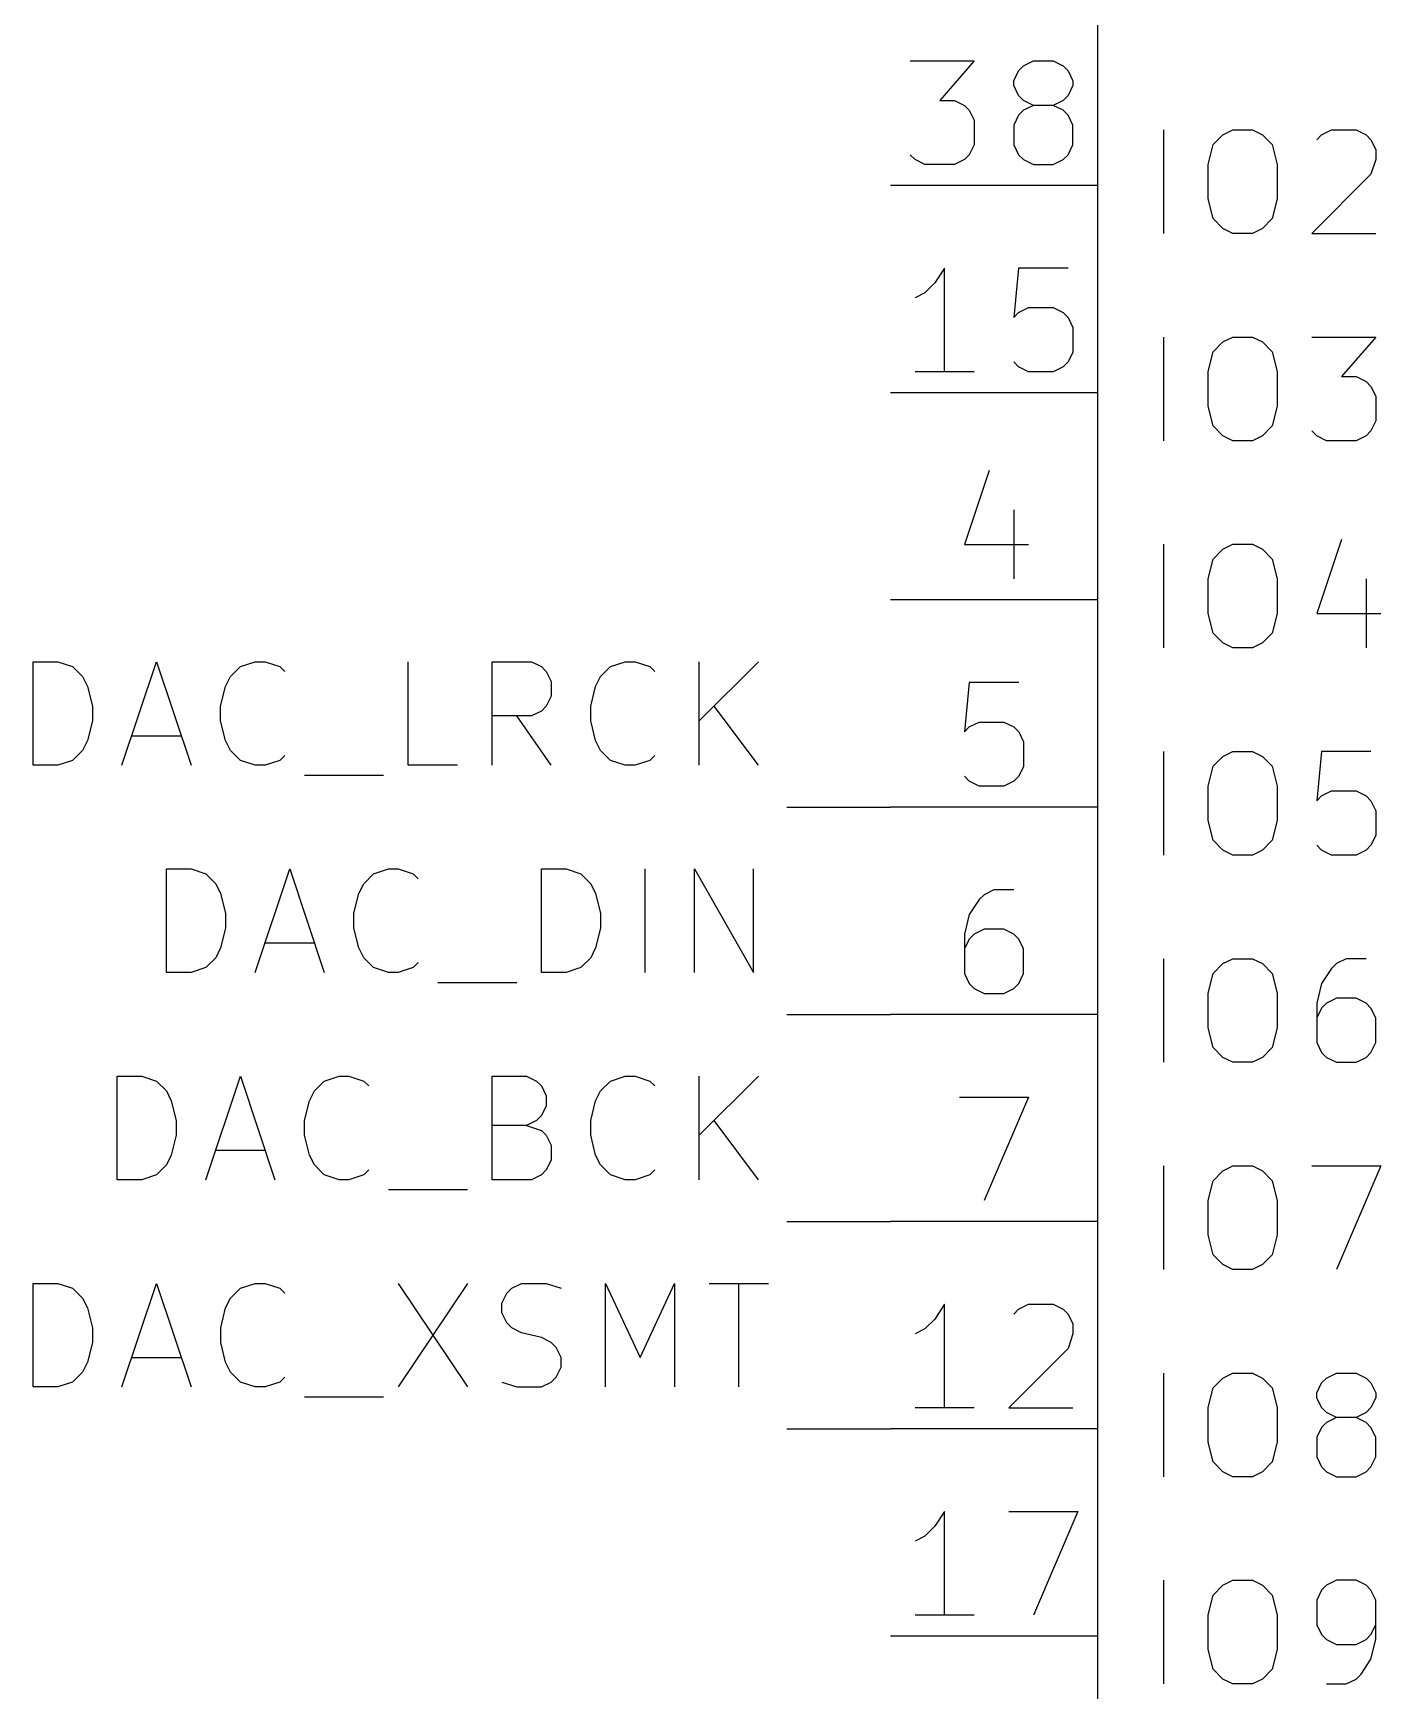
# Model space of a CAD drawing. Header units: inches. Extents: x 0.4 to 16.1, y -11.3 to -0.4.
# Drawn here: x 8.436 to 9.087, y -2.926 to -2.126 of the extents above; entities that cross this region are included whole.
import ezdxf

# ---------------------------------------------------------------- set-up
doc = ezdxf.new("R2010")
doc.units = ezdxf.units.IN
doc.header["$MEASUREMENT"] = 0
for name, color, linetype in [('GREENSIXTYFIVE', 129, 'CONTINUOUS'), ('LIGHTGREEN', 92, 'CONTINUOUS'), ('LIGHTRED', 12, 'CONTINUOUS'), ('RED', 14, 'CONTINUOUS'), ('REDSIX', 19, 'CONTINUOUS'), ('WHITE', 250, 'CONTINUOUS')]:
    doc.layers.add(name, color=color, linetype=linetype)

msp = doc.modelspace()

# ---------------------------------------------------------------- linework, layer by layer
at = {"layer": 'GREENSIXTYFIVE', "linetype": 'CONTINUOUS'}
for p, q in [((8.9819, -2.22313), (8.9819, -2.17313)), ((8.9819, -2.22313), (8.9819, -2.17313)), ((9.00571, -2.18028), (9.01048, -2.17551)), ((9.00571, -2.18028), (9.01048, -2.17551)), ((9.01048, -2.17551), (9.01524, -2.17313)), ((9.01048, -2.17551), (9.01524, -2.17313)), ((9.01524, -2.17313), (9.02476, -2.17313)), ((9.01524, -2.17313), (9.02476, -2.17313)), ((9.02476, -2.17313), (9.02952, -2.17551)), ((9.02476, -2.17313), (9.02952, -2.17551)), ((9.02952, -2.17551), (9.03428, -2.18028)), ((9.02952, -2.17551), (9.03428, -2.18028)), ((9.05572, -2.17789), (9.05809, -2.17551)), ((9.05572, -2.17789), (9.05809, -2.17551)), ((9.05809, -2.17551), (9.06286, -2.17313)), ((9.05809, -2.17551), (9.06286, -2.17313)), ((9.06286, -2.17313), (9.07476, -2.17313)), ((9.06286, -2.17313), (9.07476, -2.17313)), ((9.07476, -2.17313), (9.07952, -2.17551)), ((9.07476, -2.17313), (9.07952, -2.17551)), ((9.07952, -2.17551), (9.08191, -2.17789)), ((9.07952, -2.17551), (9.08191, -2.17789)), ((9.00333, -2.1898), (9.00571, -2.18028)), ((9.00333, -2.1898), (9.00571, -2.18028)), ((9.03428, -2.18028), (9.03667, -2.1898)), ((9.03428, -2.18028), (9.03667, -2.1898)), ((9.08191, -2.17789), (9.08429, -2.18265)), ((9.08191, -2.17789), (9.08429, -2.18265)), ((9.08429, -2.18265), (9.08429, -2.18742)), ((9.08429, -2.18265), (9.08429, -2.18742)), ((9.00333, -2.20646), (9.00333, -2.1898)), ((9.00333, -2.20646), (9.00333, -2.1898)), ((9.03667, -2.1898), (9.03667, -2.20646)), ((9.03667, -2.1898), (9.03667, -2.20646)), ((9.08429, -2.18742), (9.08191, -2.19456)), ((9.08429, -2.18742), (9.08191, -2.19456)), ((9.08191, -2.19456), (9.05333, -2.22313)), ((9.08191, -2.19456), (9.05333, -2.22313)), ((9.00571, -2.21599), (9.00333, -2.20646)), ((9.00571, -2.21599), (9.00333, -2.20646)), ((9.03667, -2.20646), (9.03428, -2.21599)), ((9.03667, -2.20646), (9.03428, -2.21599)), ((9.01048, -2.22075), (9.00571, -2.21599)), ((9.01048, -2.22075), (9.00571, -2.21599)), ((9.03428, -2.21599), (9.02952, -2.22075)), ((9.03428, -2.21599), (9.02952, -2.22075)), ((9.01524, -2.22313), (9.01048, -2.22075)), ((9.01524, -2.22313), (9.01048, -2.22075)), ((9.02476, -2.22313), (9.01524, -2.22313)), ((9.02476, -2.22313), (9.01524, -2.22313)), ((9.02952, -2.22075), (9.02476, -2.22313)), ((9.02952, -2.22075), (9.02476, -2.22313)), ((9.05333, -2.22313), (9.08429, -2.22313)), ((9.05333, -2.22313), (9.08429, -2.22313)), ((8.9819, -2.32313), (8.9819, -2.27313)), ((8.9819, -2.32313), (8.9819, -2.27313)), ((9.00571, -2.28028), (9.01048, -2.27551)), ((9.00571, -2.28028), (9.01048, -2.27551)), ((9.01048, -2.27551), (9.01524, -2.27313)), ((9.01048, -2.27551), (9.01524, -2.27313)), ((9.01524, -2.27313), (9.02476, -2.27313)), ((9.01524, -2.27313), (9.02476, -2.27313)), ((9.02476, -2.27313), (9.02952, -2.27551)), ((9.02476, -2.27313), (9.02952, -2.27551)), ((9.02952, -2.27551), (9.03428, -2.28028)), ((9.02952, -2.27551), (9.03428, -2.28028)), ((9.05333, -2.27313), (9.08429, -2.27313)), ((9.05333, -2.27313), (9.08429, -2.27313)), ((9.08429, -2.27313), (9.06762, -2.29218)), ((9.08429, -2.27313), (9.06762, -2.29218)), ((9.00333, -2.2898), (9.00571, -2.28028)), ((9.00333, -2.2898), (9.00571, -2.28028)), ((9.03428, -2.28028), (9.03667, -2.2898)), ((9.03428, -2.28028), (9.03667, -2.2898)), ((9.00333, -2.30646), (9.00333, -2.2898)), ((9.00333, -2.30646), (9.00333, -2.2898)), ((9.03667, -2.2898), (9.03667, -2.30646)), ((9.03667, -2.2898), (9.03667, -2.30646)), ((9.06762, -2.29218), (9.07476, -2.29218)), ((9.06762, -2.29218), (9.07476, -2.29218)), ((9.07476, -2.29218), (9.07952, -2.29456)), ((9.07476, -2.29218), (9.07952, -2.29456)), ((9.07952, -2.29456), (9.08191, -2.29694)), ((9.07952, -2.29456), (9.08191, -2.29694)), ((9.08191, -2.29694), (9.08429, -2.3017)), ((9.08191, -2.29694), (9.08429, -2.3017)), ((9.08429, -2.3017), (9.08429, -2.31361)), ((9.08429, -2.3017), (9.08429, -2.31361)), ((9.00571, -2.31599), (9.00333, -2.30646)), ((9.00571, -2.31599), (9.00333, -2.30646)), ((9.03667, -2.30646), (9.03428, -2.31599)), ((9.03667, -2.30646), (9.03428, -2.31599)), ((9.01048, -2.32075), (9.00571, -2.31599)), ((9.01048, -2.32075), (9.00571, -2.31599)), ((9.03428, -2.31599), (9.02952, -2.32075)), ((9.03428, -2.31599), (9.02952, -2.32075)), ((9.05572, -2.32075), (9.05333, -2.31837)), ((9.05572, -2.32075), (9.05333, -2.31837)), ((9.08191, -2.31837), (9.07952, -2.32075)), ((9.08191, -2.31837), (9.07952, -2.32075)), ((9.08429, -2.31361), (9.08191, -2.31837)), ((9.08429, -2.31361), (9.08191, -2.31837)), ((9.01524, -2.32313), (9.01048, -2.32075)), ((9.01524, -2.32313), (9.01048, -2.32075)), ((9.02476, -2.32313), (9.01524, -2.32313)), ((9.02476, -2.32313), (9.01524, -2.32313)), ((9.02952, -2.32075), (9.02476, -2.32313)), ((9.02952, -2.32075), (9.02476, -2.32313)), ((9.06048, -2.32313), (9.05572, -2.32075)), ((9.06048, -2.32313), (9.05572, -2.32075)), ((9.07476, -2.32313), (9.06048, -2.32313)), ((9.07476, -2.32313), (9.06048, -2.32313)), ((9.07952, -2.32075), (9.07476, -2.32313)), ((9.07952, -2.32075), (9.07476, -2.32313)), ((8.9819, -2.42313), (8.9819, -2.37313)), ((8.9819, -2.42313), (8.9819, -2.37313)), ((9.00571, -2.38028), (9.01048, -2.37551)), ((9.00571, -2.38028), (9.01048, -2.37551)), ((9.01048, -2.37551), (9.01524, -2.37313)), ((9.01048, -2.37551), (9.01524, -2.37313)), ((9.01524, -2.37313), (9.02476, -2.37313)), ((9.01524, -2.37313), (9.02476, -2.37313)), ((9.02476, -2.37313), (9.02952, -2.37551)), ((9.02476, -2.37313), (9.02952, -2.37551)), ((9.02952, -2.37551), (9.03428, -2.38028)), ((9.02952, -2.37551), (9.03428, -2.38028)), ((9.06762, -2.37075), (9.05572, -2.40646)), ((9.06762, -2.37075), (9.05572, -2.40646)), ((9.00333, -2.3898), (9.00571, -2.38028)), ((9.00333, -2.3898), (9.00571, -2.38028)), ((9.03428, -2.38028), (9.03667, -2.3898)), ((9.03428, -2.38028), (9.03667, -2.3898)), ((9.00333, -2.40646), (9.00333, -2.3898)), ((9.00333, -2.40646), (9.00333, -2.3898)), ((9.03667, -2.3898), (9.03667, -2.40646)), ((9.03667, -2.3898), (9.03667, -2.40646)), ((9.07952, -2.3898), (9.07952, -2.42313)), ((9.07952, -2.3898), (9.07952, -2.42313)), ((9.00571, -2.41599), (9.00333, -2.40646)), ((9.00571, -2.41599), (9.00333, -2.40646)), ((9.03667, -2.40646), (9.03428, -2.41599)), ((9.03667, -2.40646), (9.03428, -2.41599)), ((9.05572, -2.40646), (9.08667, -2.40646)), ((9.05572, -2.40646), (9.08667, -2.40646)), ((9.01048, -2.42075), (9.00571, -2.41599)), ((9.01048, -2.42075), (9.00571, -2.41599)), ((9.03428, -2.41599), (9.02952, -2.42075)), ((9.03428, -2.41599), (9.02952, -2.42075)), ((9.01524, -2.42313), (9.01048, -2.42075)), ((9.01524, -2.42313), (9.01048, -2.42075)), ((9.02476, -2.42313), (9.01524, -2.42313)), ((9.02476, -2.42313), (9.01524, -2.42313)), ((9.02952, -2.42075), (9.02476, -2.42313)), ((9.02952, -2.42075), (9.02476, -2.42313)), ((8.9819, -2.52313), (8.9819, -2.47313)), ((8.9819, -2.52313), (8.9819, -2.47313)), ((9.00571, -2.48028), (9.01048, -2.47551)), ((9.00571, -2.48028), (9.01048, -2.47551)), ((9.01048, -2.47551), (9.01524, -2.47313)), ((9.01048, -2.47551), (9.01524, -2.47313)), ((9.01524, -2.47313), (9.02476, -2.47313)), ((9.01524, -2.47313), (9.02476, -2.47313)), ((9.02476, -2.47313), (9.02952, -2.47551)), ((9.02476, -2.47313), (9.02952, -2.47551)), ((9.02952, -2.47551), (9.03428, -2.48028)), ((9.02952, -2.47551), (9.03428, -2.48028)), ((9.05809, -2.47313), (9.05572, -2.49694)), ((9.05809, -2.47313), (9.05572, -2.49694)), ((9.08191, -2.47313), (9.05809, -2.47313)), ((9.08191, -2.47313), (9.05809, -2.47313)), ((9.00333, -2.4898), (9.00571, -2.48028)), ((9.00333, -2.4898), (9.00571, -2.48028)), ((9.03428, -2.48028), (9.03667, -2.4898)), ((9.03428, -2.48028), (9.03667, -2.4898)), ((9.00333, -2.50646), (9.00333, -2.4898)), ((9.00333, -2.50646), (9.00333, -2.4898)), ((9.03667, -2.4898), (9.03667, -2.50646)), ((9.03667, -2.4898), (9.03667, -2.50646)), ((9.05572, -2.49694), (9.05809, -2.49456)), ((9.05572, -2.49694), (9.05809, -2.49456)), ((9.05809, -2.49456), (9.06286, -2.49218)), ((9.05809, -2.49456), (9.06286, -2.49218)), ((9.06286, -2.49218), (9.07476, -2.49218)), ((9.06286, -2.49218), (9.07476, -2.49218)), ((9.07476, -2.49218), (9.07952, -2.49456)), ((9.07476, -2.49218), (9.07952, -2.49456)), ((9.07952, -2.49456), (9.08191, -2.49694)), ((9.07952, -2.49456), (9.08191, -2.49694)), ((9.08191, -2.49694), (9.08429, -2.5017)), ((9.08191, -2.49694), (9.08429, -2.5017)), ((9.08429, -2.5017), (9.08429, -2.51361)), ((9.08429, -2.5017), (9.08429, -2.51361)), ((9.00571, -2.51599), (9.00333, -2.50646)), ((9.00571, -2.51599), (9.00333, -2.50646)), ((9.03667, -2.50646), (9.03428, -2.51599)), ((9.03667, -2.50646), (9.03428, -2.51599)), ((9.01048, -2.52075), (9.00571, -2.51599)), ((9.01048, -2.52075), (9.00571, -2.51599)), ((9.03428, -2.51599), (9.02952, -2.52075)), ((9.03428, -2.51599), (9.02952, -2.52075)), ((9.05809, -2.52075), (9.05572, -2.51837)), ((9.05809, -2.52075), (9.05572, -2.51837)), ((9.08191, -2.51837), (9.07952, -2.52075)), ((9.08191, -2.51837), (9.07952, -2.52075)), ((9.08429, -2.51361), (9.08191, -2.51837)), ((9.08429, -2.51361), (9.08191, -2.51837)), ((9.01524, -2.52313), (9.01048, -2.52075)), ((9.01524, -2.52313), (9.01048, -2.52075)), ((9.02476, -2.52313), (9.01524, -2.52313)), ((9.02476, -2.52313), (9.01524, -2.52313)), ((9.02952, -2.52075), (9.02476, -2.52313)), ((9.02952, -2.52075), (9.02476, -2.52313)), ((9.06286, -2.52313), (9.05809, -2.52075)), ((9.06286, -2.52313), (9.05809, -2.52075)), ((9.07476, -2.52313), (9.06286, -2.52313)), ((9.07476, -2.52313), (9.06286, -2.52313)), ((9.07952, -2.52075), (9.07476, -2.52313)), ((9.07952, -2.52075), (9.07476, -2.52313)), ((8.9819, -2.62313), (8.9819, -2.57313)), ((8.9819, -2.62313), (8.9819, -2.57313)), ((9.00571, -2.58028), (9.01048, -2.57551)), ((9.00571, -2.58028), (9.01048, -2.57551)), ((9.01048, -2.57551), (9.01524, -2.57313)), ((9.01048, -2.57551), (9.01524, -2.57313)), ((9.01524, -2.57313), (9.02476, -2.57313)), ((9.01524, -2.57313), (9.02476, -2.57313)), ((9.02476, -2.57313), (9.02952, -2.57551)), ((9.02476, -2.57313), (9.02952, -2.57551)), ((9.02952, -2.57551), (9.03428, -2.58028)), ((9.02952, -2.57551), (9.03428, -2.58028)), ((9.06524, -2.57551), (9.06286, -2.57789)), ((9.06524, -2.57551), (9.06286, -2.57789)), ((9.07, -2.57313), (9.06524, -2.57551)), ((9.07, -2.57313), (9.06524, -2.57551)), ((9.07952, -2.57313), (9.07, -2.57313)), ((9.07952, -2.57313), (9.07, -2.57313)), ((9.00333, -2.5898), (9.00571, -2.58028)), ((9.00333, -2.5898), (9.00571, -2.58028)), ((9.03428, -2.58028), (9.03667, -2.5898)), ((9.03428, -2.58028), (9.03667, -2.5898)), ((9.06286, -2.57789), (9.05809, -2.58504)), ((9.06286, -2.57789), (9.05809, -2.58504)), ((9.00333, -2.60646), (9.00333, -2.5898)), ((9.00333, -2.60646), (9.00333, -2.5898)), ((9.03667, -2.5898), (9.03667, -2.60646)), ((9.03667, -2.5898), (9.03667, -2.60646)), ((9.05809, -2.58504), (9.05572, -2.59456)), ((9.05809, -2.58504), (9.05572, -2.59456)), ((9.05572, -2.59456), (9.05572, -2.61361)), ((9.05572, -2.59456), (9.05572, -2.61361)), ((9.05809, -2.59694), (9.05572, -2.6017)), ((9.05809, -2.59694), (9.05572, -2.6017)), ((9.06048, -2.59456), (9.05809, -2.59694)), ((9.06048, -2.59456), (9.05809, -2.59694)), ((9.06524, -2.59218), (9.06048, -2.59456)), ((9.06524, -2.59218), (9.06048, -2.59456)), ((9.07476, -2.59218), (9.06524, -2.59218)), ((9.07476, -2.59218), (9.06524, -2.59218)), ((9.07952, -2.59456), (9.07476, -2.59218)), ((9.07952, -2.59456), (9.07476, -2.59218)), ((9.08191, -2.59694), (9.07952, -2.59456)), ((9.08191, -2.59694), (9.07952, -2.59456)), ((9.08429, -2.6017), (9.08191, -2.59694)), ((9.08429, -2.6017), (9.08191, -2.59694)), ((9.00571, -2.61599), (9.00333, -2.60646)), ((9.00571, -2.61599), (9.00333, -2.60646)), ((9.03667, -2.60646), (9.03428, -2.61599)), ((9.03667, -2.60646), (9.03428, -2.61599)), ((9.08429, -2.61361), (9.08429, -2.6017)), ((9.08429, -2.61361), (9.08429, -2.6017)), ((9.01048, -2.62075), (9.00571, -2.61599)), ((9.01048, -2.62075), (9.00571, -2.61599)), ((9.03428, -2.61599), (9.02952, -2.62075)), ((9.03428, -2.61599), (9.02952, -2.62075)), ((9.05572, -2.61361), (9.05809, -2.61837)), ((9.05572, -2.61361), (9.05809, -2.61837)), ((9.08191, -2.61837), (9.08429, -2.61361)), ((9.08191, -2.61837), (9.08429, -2.61361)), ((9.01524, -2.62313), (9.01048, -2.62075)), ((9.01524, -2.62313), (9.01048, -2.62075)), ((9.02476, -2.62313), (9.01524, -2.62313)), ((9.02476, -2.62313), (9.01524, -2.62313)), ((9.02952, -2.62075), (9.02476, -2.62313)), ((9.02952, -2.62075), (9.02476, -2.62313)), ((9.05809, -2.61837), (9.06048, -2.62075)), ((9.05809, -2.61837), (9.06048, -2.62075)), ((9.06048, -2.62075), (9.06524, -2.62313)), ((9.06048, -2.62075), (9.06524, -2.62313)), ((9.06524, -2.62313), (9.07476, -2.62313)), ((9.06524, -2.62313), (9.07476, -2.62313)), ((9.07476, -2.62313), (9.07952, -2.62075)), ((9.07476, -2.62313), (9.07952, -2.62075)), ((9.07952, -2.62075), (9.08191, -2.61837)), ((9.07952, -2.62075), (9.08191, -2.61837)), ((8.9819, -2.72313), (8.9819, -2.67313)), ((8.9819, -2.72313), (8.9819, -2.67313)), ((9.00571, -2.68028), (9.01048, -2.67551)), ((9.00571, -2.68028), (9.01048, -2.67551)), ((9.01048, -2.67551), (9.01524, -2.67313)), ((9.01048, -2.67551), (9.01524, -2.67313)), ((9.01524, -2.67313), (9.02476, -2.67313)), ((9.01524, -2.67313), (9.02476, -2.67313)), ((9.02476, -2.67313), (9.02952, -2.67551)), ((9.02476, -2.67313), (9.02952, -2.67551)), ((9.02952, -2.67551), (9.03428, -2.68028)), ((9.02952, -2.67551), (9.03428, -2.68028)), ((9.05333, -2.67313), (9.08667, -2.67313)), ((9.05333, -2.67313), (9.08667, -2.67313)), ((9.08667, -2.67313), (9.06524, -2.72313)), ((9.08667, -2.67313), (9.06524, -2.72313)), ((9.00333, -2.6898), (9.00571, -2.68028)), ((9.00333, -2.6898), (9.00571, -2.68028)), ((9.03428, -2.68028), (9.03667, -2.6898)), ((9.03428, -2.68028), (9.03667, -2.6898)), ((9.00333, -2.70646), (9.00333, -2.6898)), ((9.00333, -2.70646), (9.00333, -2.6898)), ((9.03667, -2.6898), (9.03667, -2.70646)), ((9.03667, -2.6898), (9.03667, -2.70646)), ((9.00571, -2.71599), (9.00333, -2.70646)), ((9.00571, -2.71599), (9.00333, -2.70646)), ((9.03667, -2.70646), (9.03428, -2.71599)), ((9.03667, -2.70646), (9.03428, -2.71599)), ((9.01048, -2.72075), (9.00571, -2.71599)), ((9.01048, -2.72075), (9.00571, -2.71599)), ((9.03428, -2.71599), (9.02952, -2.72075)), ((9.03428, -2.71599), (9.02952, -2.72075)), ((9.01524, -2.72313), (9.01048, -2.72075)), ((9.01524, -2.72313), (9.01048, -2.72075)), ((9.02476, -2.72313), (9.01524, -2.72313)), ((9.02476, -2.72313), (9.01524, -2.72313)), ((9.02952, -2.72075), (9.02476, -2.72313)), ((9.02952, -2.72075), (9.02476, -2.72313)), ((8.9819, -2.82313), (8.9819, -2.77313)), ((8.9819, -2.82313), (8.9819, -2.77313)), ((9.00571, -2.78028), (9.01048, -2.77551)), ((9.00571, -2.78028), (9.01048, -2.77551)), ((9.01048, -2.77551), (9.01524, -2.77313)), ((9.01048, -2.77551), (9.01524, -2.77313)), ((9.01524, -2.77313), (9.02476, -2.77313)), ((9.01524, -2.77313), (9.02476, -2.77313)), ((9.02476, -2.77313), (9.02952, -2.77551)), ((9.02476, -2.77313), (9.02952, -2.77551)), ((9.02952, -2.77551), (9.03428, -2.78028)), ((9.02952, -2.77551), (9.03428, -2.78028)), ((9.05809, -2.77789), (9.06048, -2.77551)), ((9.05809, -2.77789), (9.06048, -2.77551)), ((9.06048, -2.77551), (9.06524, -2.77313)), ((9.06048, -2.77551), (9.06524, -2.77313)), ((9.06524, -2.77313), (9.07476, -2.77313)), ((9.06524, -2.77313), (9.07476, -2.77313)), ((9.07476, -2.77313), (9.07952, -2.77551)), ((9.07476, -2.77313), (9.07952, -2.77551)), ((9.07952, -2.77551), (9.08191, -2.77789)), ((9.07952, -2.77551), (9.08191, -2.77789)), ((9.00333, -2.7898), (9.00571, -2.78028)), ((9.00333, -2.7898), (9.00571, -2.78028)), ((9.03428, -2.78028), (9.03667, -2.7898)), ((9.03428, -2.78028), (9.03667, -2.7898)), ((9.05572, -2.78265), (9.05809, -2.77789)), ((9.05572, -2.78265), (9.05809, -2.77789)), ((9.05572, -2.78504), (9.05572, -2.78265)), ((9.05572, -2.78504), (9.05572, -2.78265)), ((9.08191, -2.77789), (9.08429, -2.78265)), ((9.08191, -2.77789), (9.08429, -2.78265)), ((9.08429, -2.78265), (9.08429, -2.78504)), ((9.08429, -2.78265), (9.08429, -2.78504)), ((9.00333, -2.80646), (9.00333, -2.7898)), ((9.00333, -2.80646), (9.00333, -2.7898)), ((9.03667, -2.7898), (9.03667, -2.80646)), ((9.03667, -2.7898), (9.03667, -2.80646)), ((9.05809, -2.7898), (9.05572, -2.78504)), ((9.05809, -2.7898), (9.05572, -2.78504)), ((9.06048, -2.79218), (9.05809, -2.7898)), ((9.06048, -2.79218), (9.05809, -2.7898)), ((9.08191, -2.7898), (9.07952, -2.79218)), ((9.08191, -2.7898), (9.07952, -2.79218)), ((9.08429, -2.78504), (9.08191, -2.7898)), ((9.08429, -2.78504), (9.08191, -2.7898)), ((9.05809, -2.79932), (9.05572, -2.80408)), ((9.05809, -2.79932), (9.05572, -2.80408)), ((9.06048, -2.79694), (9.05809, -2.79932)), ((9.06048, -2.79694), (9.05809, -2.79932)), ((9.06524, -2.79456), (9.06048, -2.79218)), ((9.06524, -2.79456), (9.06048, -2.79218)), ((9.06524, -2.79456), (9.06048, -2.79694)), ((9.06524, -2.79456), (9.06048, -2.79694)), ((9.07476, -2.79456), (9.06524, -2.79456)), ((9.07476, -2.79456), (9.06524, -2.79456)), ((9.07952, -2.79218), (9.07476, -2.79456)), ((9.07952, -2.79218), (9.07476, -2.79456)), ((9.07952, -2.79694), (9.07476, -2.79456)), ((9.07952, -2.79694), (9.07476, -2.79456)), ((9.08191, -2.79932), (9.07952, -2.79694)), ((9.08191, -2.79932), (9.07952, -2.79694)), ((9.08429, -2.80408), (9.08191, -2.79932)), ((9.08429, -2.80408), (9.08191, -2.79932)), ((9.00571, -2.81599), (9.00333, -2.80646)), ((9.00571, -2.81599), (9.00333, -2.80646)), ((9.03667, -2.80646), (9.03428, -2.81599)), ((9.03667, -2.80646), (9.03428, -2.81599)), ((9.05572, -2.80408), (9.05572, -2.81361)), ((9.05572, -2.80408), (9.05572, -2.81361)), ((9.08429, -2.81361), (9.08429, -2.80408)), ((9.08429, -2.81361), (9.08429, -2.80408)), ((9.01048, -2.82075), (9.00571, -2.81599)), ((9.01048, -2.82075), (9.00571, -2.81599)), ((9.03428, -2.81599), (9.02952, -2.82075)), ((9.03428, -2.81599), (9.02952, -2.82075)), ((9.05572, -2.81361), (9.05809, -2.81837)), ((9.05572, -2.81361), (9.05809, -2.81837)), ((9.08191, -2.81837), (9.08429, -2.81361)), ((9.08191, -2.81837), (9.08429, -2.81361)), ((9.01524, -2.82313), (9.01048, -2.82075)), ((9.01524, -2.82313), (9.01048, -2.82075)), ((9.02476, -2.82313), (9.01524, -2.82313)), ((9.02476, -2.82313), (9.01524, -2.82313)), ((9.02952, -2.82075), (9.02476, -2.82313)), ((9.02952, -2.82075), (9.02476, -2.82313)), ((9.05809, -2.81837), (9.06048, -2.82075)), ((9.05809, -2.81837), (9.06048, -2.82075)), ((9.06048, -2.82075), (9.06524, -2.82313)), ((9.06048, -2.82075), (9.06524, -2.82313)), ((9.06524, -2.82313), (9.07476, -2.82313)), ((9.06524, -2.82313), (9.07476, -2.82313)), ((9.07476, -2.82313), (9.07952, -2.82075)), ((9.07476, -2.82313), (9.07952, -2.82075)), ((9.07952, -2.82075), (9.08191, -2.81837)), ((9.07952, -2.82075), (9.08191, -2.81837)), ((8.9819, -2.92313), (8.9819, -2.87313)), ((8.9819, -2.92313), (8.9819, -2.87313)), ((9.00571, -2.88028), (9.01048, -2.87551)), ((9.00571, -2.88028), (9.01048, -2.87551)), ((9.01048, -2.87551), (9.01524, -2.87313)), ((9.01048, -2.87551), (9.01524, -2.87313)), ((9.01524, -2.87313), (9.02476, -2.87313)), ((9.01524, -2.87313), (9.02476, -2.87313)), ((9.02476, -2.87313), (9.02952, -2.87551)), ((9.02476, -2.87313), (9.02952, -2.87551)), ((9.02952, -2.87551), (9.03428, -2.88028)), ((9.02952, -2.87551), (9.03428, -2.88028)), ((9.05809, -2.87789), (9.05572, -2.88265)), ((9.05809, -2.87789), (9.05572, -2.88265)), ((9.06048, -2.87551), (9.05809, -2.87789)), ((9.06048, -2.87551), (9.05809, -2.87789)), ((9.06524, -2.87313), (9.06048, -2.87551)), ((9.06524, -2.87313), (9.06048, -2.87551)), ((9.07476, -2.87313), (9.06524, -2.87313)), ((9.07476, -2.87313), (9.06524, -2.87313)), ((9.07952, -2.87551), (9.07476, -2.87313)), ((9.07952, -2.87551), (9.07476, -2.87313)), ((9.08191, -2.87789), (9.07952, -2.87551)), ((9.08191, -2.87789), (9.07952, -2.87551)), ((9.08429, -2.88265), (9.08191, -2.87789)), ((9.08429, -2.88265), (9.08191, -2.87789)), ((9.00333, -2.8898), (9.00571, -2.88028)), ((9.00333, -2.8898), (9.00571, -2.88028)), ((9.03428, -2.88028), (9.03667, -2.8898)), ((9.03428, -2.88028), (9.03667, -2.8898)), ((9.05572, -2.88265), (9.05572, -2.89456)), ((9.05572, -2.88265), (9.05572, -2.89456)), ((9.08429, -2.9017), (9.08429, -2.88265)), ((9.08429, -2.9017), (9.08429, -2.88265)), ((9.00333, -2.90646), (9.00333, -2.8898)), ((9.00333, -2.90646), (9.00333, -2.8898)), ((9.03667, -2.8898), (9.03667, -2.90646)), ((9.03667, -2.8898), (9.03667, -2.90646)), ((9.05572, -2.89456), (9.05809, -2.89932)), ((9.05572, -2.89456), (9.05809, -2.89932)), ((9.08191, -2.89932), (9.08429, -2.89456)), ((9.08191, -2.89932), (9.08429, -2.89456)), ((9.05809, -2.89932), (9.06048, -2.9017)), ((9.05809, -2.89932), (9.06048, -2.9017)), ((9.06048, -2.9017), (9.06524, -2.90408)), ((9.06048, -2.9017), (9.06524, -2.90408)), ((9.07476, -2.90408), (9.07952, -2.9017)), ((9.07476, -2.90408), (9.07952, -2.9017)), ((9.07952, -2.9017), (9.08191, -2.89932)), ((9.07952, -2.9017), (9.08191, -2.89932)), ((9.08191, -2.91122), (9.08429, -2.9017)), ((9.08191, -2.91122), (9.08429, -2.9017)), ((9.00571, -2.91599), (9.00333, -2.90646)), ((9.00571, -2.91599), (9.00333, -2.90646)), ((9.03667, -2.90646), (9.03428, -2.91599)), ((9.03667, -2.90646), (9.03428, -2.91599)), ((9.06524, -2.90408), (9.07476, -2.90408)), ((9.06524, -2.90408), (9.07476, -2.90408)), ((9.07714, -2.91837), (9.08191, -2.91122)), ((9.07714, -2.91837), (9.08191, -2.91122)), ((9.01048, -2.92075), (9.00571, -2.91599)), ((9.01048, -2.92075), (9.00571, -2.91599)), ((9.03428, -2.91599), (9.02952, -2.92075)), ((9.03428, -2.91599), (9.02952, -2.92075)), ((9.07476, -2.92075), (9.07714, -2.91837)), ((9.07476, -2.92075), (9.07714, -2.91837)), ((9.01524, -2.92313), (9.01048, -2.92075)), ((9.01524, -2.92313), (9.01048, -2.92075)), ((9.02476, -2.92313), (9.01524, -2.92313)), ((9.02476, -2.92313), (9.01524, -2.92313)), ((9.02952, -2.92075), (9.02476, -2.92313)), ((9.02952, -2.92075), (9.02476, -2.92313)), ((9.06048, -2.92313), (9.07, -2.92313)), ((9.06048, -2.92313), (9.07, -2.92313)), ((9.07, -2.92313), (9.07476, -2.92075)), ((9.07, -2.92313), (9.07476, -2.92075))]:
    msp.add_line(p, q, dxfattribs=at)
at = {"layer": 'LIGHTGREEN', "linetype": 'CONTINUOUS'}
for p, q in [((8.8, -2.5), (8.85, -2.5)), ((8.8, -2.6), (8.85, -2.6)), ((8.8, -2.7), (8.85, -2.7)), ((8.8, -2.8), (8.85, -2.8))]:
    msp.add_line(p, q, dxfattribs=at)
at = {"layer": 'LIGHTRED', "linetype": 'CONTINUOUS'}
for p, q in [((8.85952, -2.13988), (8.89048, -2.13988)), ((8.85952, -2.13988), (8.89048, -2.13988)), ((8.89048, -2.13988), (8.87381, -2.15893)), ((8.89048, -2.13988), (8.87381, -2.15893)), ((8.9119, -2.14464), (8.91428, -2.14226)), ((8.9119, -2.14464), (8.91428, -2.14226)), ((8.91428, -2.14226), (8.91905, -2.13988)), ((8.91428, -2.14226), (8.91905, -2.13988)), ((8.91905, -2.13988), (8.92857, -2.13988)), ((8.91905, -2.13988), (8.92857, -2.13988)), ((8.92857, -2.13988), (8.93333, -2.14226)), ((8.92857, -2.13988), (8.93333, -2.14226)), ((8.93333, -2.14226), (8.93571, -2.14464)), ((8.93333, -2.14226), (8.93571, -2.14464)), ((8.90952, -2.1494), (8.9119, -2.14464)), ((8.90952, -2.1494), (8.9119, -2.14464)), ((8.90952, -2.15178), (8.90952, -2.1494)), ((8.90952, -2.15178), (8.90952, -2.1494)), ((8.9119, -2.15655), (8.90952, -2.15178)), ((8.9119, -2.15655), (8.90952, -2.15178)), ((8.93571, -2.14464), (8.93809, -2.1494)), ((8.93571, -2.14464), (8.93809, -2.1494)), ((8.93809, -2.15178), (8.93571, -2.15655)), ((8.93809, -2.15178), (8.93571, -2.15655)), ((8.93809, -2.1494), (8.93809, -2.15178)), ((8.93809, -2.1494), (8.93809, -2.15178)), ((8.87381, -2.15893), (8.88095, -2.15893)), ((8.87381, -2.15893), (8.88095, -2.15893)), ((8.88095, -2.15893), (8.88571, -2.16131)), ((8.88095, -2.15893), (8.88571, -2.16131)), ((8.91428, -2.15893), (8.9119, -2.15655)), ((8.91428, -2.15893), (8.9119, -2.15655)), ((8.91905, -2.16131), (8.91428, -2.15893)), ((8.91905, -2.16131), (8.91428, -2.15893)), ((8.93333, -2.15893), (8.92857, -2.16131)), ((8.93333, -2.15893), (8.92857, -2.16131)), ((8.93571, -2.15655), (8.93333, -2.15893)), ((8.93571, -2.15655), (8.93333, -2.15893)), ((8.88571, -2.16131), (8.88809, -2.16369)), ((8.88571, -2.16131), (8.88809, -2.16369)), ((8.88809, -2.16369), (8.89048, -2.16845)), ((8.88809, -2.16369), (8.89048, -2.16845)), ((8.9119, -2.16607), (8.90952, -2.17083)), ((8.9119, -2.16607), (8.90952, -2.17083)), ((8.91428, -2.16369), (8.9119, -2.16607)), ((8.91428, -2.16369), (8.9119, -2.16607)), ((8.91905, -2.16131), (8.91428, -2.16369)), ((8.91905, -2.16131), (8.91428, -2.16369)), ((8.92857, -2.16131), (8.91905, -2.16131)), ((8.92857, -2.16131), (8.91905, -2.16131)), ((8.93333, -2.16369), (8.92857, -2.16131)), ((8.93333, -2.16369), (8.92857, -2.16131)), ((8.93571, -2.16607), (8.93333, -2.16369)), ((8.93571, -2.16607), (8.93333, -2.16369)), ((8.93809, -2.17083), (8.93571, -2.16607)), ((8.93809, -2.17083), (8.93571, -2.16607)), ((8.89048, -2.16845), (8.89048, -2.18035)), ((8.89048, -2.16845), (8.89048, -2.18035)), ((8.90952, -2.17083), (8.90952, -2.18035)), ((8.90952, -2.17083), (8.90952, -2.18035)), ((8.93809, -2.18035), (8.93809, -2.17083)), ((8.93809, -2.18035), (8.93809, -2.17083)), ((8.89048, -2.18035), (8.88809, -2.18512)), ((8.89048, -2.18035), (8.88809, -2.18512)), ((8.90952, -2.18035), (8.9119, -2.18512)), ((8.90952, -2.18035), (8.9119, -2.18512)), ((8.93571, -2.18512), (8.93809, -2.18035)), ((8.93571, -2.18512), (8.93809, -2.18035)), ((8.86191, -2.1875), (8.85952, -2.18512)), ((8.86191, -2.1875), (8.85952, -2.18512)), ((8.86667, -2.18988), (8.86191, -2.1875)), ((8.86667, -2.18988), (8.86191, -2.1875)), ((8.88095, -2.18988), (8.86667, -2.18988)), ((8.88095, -2.18988), (8.86667, -2.18988)), ((8.88571, -2.1875), (8.88095, -2.18988)), ((8.88571, -2.1875), (8.88095, -2.18988)), ((8.88809, -2.18512), (8.88571, -2.1875)), ((8.88809, -2.18512), (8.88571, -2.1875)), ((8.9119, -2.18512), (8.91428, -2.1875)), ((8.9119, -2.18512), (8.91428, -2.1875)), ((8.91428, -2.1875), (8.91905, -2.18988)), ((8.91428, -2.1875), (8.91905, -2.18988)), ((8.91905, -2.18988), (8.92857, -2.18988)), ((8.91905, -2.18988), (8.92857, -2.18988)), ((8.92857, -2.18988), (8.93333, -2.1875)), ((8.92857, -2.18988), (8.93333, -2.1875)), ((8.93333, -2.1875), (8.93571, -2.18512)), ((8.93333, -2.1875), (8.93571, -2.18512)), ((8.87619, -2.23988), (8.87143, -2.24702)), ((8.87619, -2.23988), (8.87143, -2.24702)), ((8.87619, -2.28988), (8.87619, -2.23988)), ((8.87619, -2.28988), (8.87619, -2.23988)), ((8.9119, -2.23988), (8.90952, -2.26369)), ((8.9119, -2.23988), (8.90952, -2.26369)), ((8.93571, -2.23988), (8.9119, -2.23988)), ((8.93571, -2.23988), (8.9119, -2.23988)), ((8.87143, -2.24702), (8.86667, -2.25178)), ((8.87143, -2.24702), (8.86667, -2.25178)), ((8.86667, -2.25178), (8.86191, -2.25417)), ((8.86667, -2.25178), (8.86191, -2.25417)), ((8.90952, -2.26369), (8.9119, -2.26131)), ((8.90952, -2.26369), (8.9119, -2.26131)), ((8.9119, -2.26131), (8.91667, -2.25893)), ((8.9119, -2.26131), (8.91667, -2.25893)), ((8.91667, -2.25893), (8.92857, -2.25893)), ((8.91667, -2.25893), (8.92857, -2.25893)), ((8.92857, -2.25893), (8.93333, -2.26131)), ((8.92857, -2.25893), (8.93333, -2.26131)), ((8.93333, -2.26131), (8.93571, -2.26369)), ((8.93333, -2.26131), (8.93571, -2.26369)), ((8.93571, -2.26369), (8.93809, -2.26845)), ((8.93571, -2.26369), (8.93809, -2.26845)), ((8.93809, -2.26845), (8.93809, -2.28035)), ((8.93809, -2.26845), (8.93809, -2.28035)), ((8.9119, -2.2875), (8.90952, -2.28512)), ((8.9119, -2.2875), (8.90952, -2.28512)), ((8.91667, -2.28988), (8.9119, -2.2875)), ((8.91667, -2.28988), (8.9119, -2.2875)), ((8.93333, -2.2875), (8.92857, -2.28988)), ((8.93333, -2.2875), (8.92857, -2.28988)), ((8.93571, -2.28512), (8.93333, -2.2875)), ((8.93571, -2.28512), (8.93333, -2.2875)), ((8.93809, -2.28035), (8.93571, -2.28512)), ((8.93809, -2.28035), (8.93571, -2.28512)), ((8.89048, -2.28988), (8.86191, -2.28988)), ((8.89048, -2.28988), (8.86191, -2.28988)), ((8.92857, -2.28988), (8.91667, -2.28988)), ((8.92857, -2.28988), (8.91667, -2.28988)), ((8.89762, -2.3375), (8.88572, -2.37321)), ((8.89762, -2.3375), (8.88572, -2.37321)), ((8.90952, -2.35655), (8.90952, -2.38988)), ((8.90952, -2.35655), (8.90952, -2.38988)), ((8.88572, -2.37321), (8.91667, -2.37321)), ((8.88572, -2.37321), (8.91667, -2.37321)), ((8.88809, -2.43988), (8.88572, -2.46369)), ((8.88809, -2.43988), (8.88572, -2.46369)), ((8.91191, -2.43988), (8.88809, -2.43988)), ((8.91191, -2.43988), (8.88809, -2.43988)), ((8.88572, -2.46369), (8.88809, -2.46131)), ((8.88572, -2.46369), (8.88809, -2.46131)), ((8.88809, -2.46131), (8.89286, -2.45893)), ((8.88809, -2.46131), (8.89286, -2.45893)), ((8.89286, -2.45893), (8.90476, -2.45893)), ((8.89286, -2.45893), (8.90476, -2.45893)), ((8.90476, -2.45893), (8.90952, -2.46131)), ((8.90476, -2.45893), (8.90952, -2.46131)), ((8.90952, -2.46131), (8.91191, -2.46369)), ((8.90952, -2.46131), (8.91191, -2.46369)), ((8.91191, -2.46369), (8.91429, -2.46845)), ((8.91191, -2.46369), (8.91429, -2.46845)), ((8.91429, -2.46845), (8.91429, -2.48035)), ((8.91429, -2.46845), (8.91429, -2.48035)), ((8.88809, -2.4875), (8.88572, -2.48512)), ((8.88809, -2.4875), (8.88572, -2.48512)), ((8.89286, -2.48988), (8.88809, -2.4875)), ((8.89286, -2.48988), (8.88809, -2.4875)), ((8.90952, -2.4875), (8.90476, -2.48988)), ((8.90952, -2.4875), (8.90476, -2.48988)), ((8.91191, -2.48512), (8.90952, -2.4875)), ((8.91191, -2.48512), (8.90952, -2.4875)), ((8.91429, -2.48035), (8.91191, -2.48512)), ((8.91429, -2.48035), (8.91191, -2.48512)), ((8.90476, -2.48988), (8.89286, -2.48988)), ((8.90476, -2.48988), (8.89286, -2.48988)), ((8.89524, -2.54226), (8.89286, -2.54464)), ((8.89524, -2.54226), (8.89286, -2.54464)), ((8.9, -2.53988), (8.89524, -2.54226)), ((8.9, -2.53988), (8.89524, -2.54226)), ((8.90952, -2.53988), (8.9, -2.53988)), ((8.90952, -2.53988), (8.9, -2.53988)), ((8.88809, -2.55178), (8.88572, -2.56131)), ((8.88809, -2.55178), (8.88572, -2.56131)), ((8.89286, -2.54464), (8.88809, -2.55178)), ((8.89286, -2.54464), (8.88809, -2.55178)), ((8.89524, -2.55893), (8.89048, -2.56131)), ((8.89524, -2.55893), (8.89048, -2.56131)), ((8.90476, -2.55893), (8.89524, -2.55893)), ((8.90476, -2.55893), (8.89524, -2.55893)), ((8.90952, -2.56131), (8.90476, -2.55893)), ((8.90952, -2.56131), (8.90476, -2.55893)), ((8.88572, -2.56131), (8.88572, -2.58035)), ((8.88572, -2.56131), (8.88572, -2.58035)), ((8.88809, -2.56369), (8.88572, -2.56845)), ((8.88809, -2.56369), (8.88572, -2.56845)), ((8.89048, -2.56131), (8.88809, -2.56369)), ((8.89048, -2.56131), (8.88809, -2.56369)), ((8.91191, -2.56369), (8.90952, -2.56131)), ((8.91191, -2.56369), (8.90952, -2.56131)), ((8.91429, -2.56845), (8.91191, -2.56369)), ((8.91429, -2.56845), (8.91191, -2.56369)), ((8.91429, -2.58035), (8.91429, -2.56845)), ((8.91429, -2.58035), (8.91429, -2.56845)), ((8.88572, -2.58035), (8.88809, -2.58512)), ((8.88572, -2.58035), (8.88809, -2.58512)), ((8.91191, -2.58512), (8.91429, -2.58035)), ((8.91191, -2.58512), (8.91429, -2.58035)), ((8.88809, -2.58512), (8.89048, -2.5875)), ((8.88809, -2.58512), (8.89048, -2.5875)), ((8.89048, -2.5875), (8.89524, -2.58988)), ((8.89048, -2.5875), (8.89524, -2.58988)), ((8.89524, -2.58988), (8.90476, -2.58988)), ((8.89524, -2.58988), (8.90476, -2.58988)), ((8.90476, -2.58988), (8.90952, -2.5875)), ((8.90476, -2.58988), (8.90952, -2.5875)), ((8.90952, -2.5875), (8.91191, -2.58512)), ((8.90952, -2.5875), (8.91191, -2.58512)), ((8.88333, -2.63988), (8.91667, -2.63988)), ((8.88333, -2.63988), (8.91667, -2.63988)), ((8.91667, -2.63988), (8.89524, -2.68988)), ((8.91667, -2.63988), (8.89524, -2.68988)), ((8.87619, -2.73988), (8.87143, -2.74702)), ((8.87619, -2.73988), (8.87143, -2.74702)), ((8.87619, -2.78988), (8.87619, -2.73988)), ((8.87619, -2.78988), (8.87619, -2.73988)), ((8.90952, -2.74464), (8.9119, -2.74226)), ((8.90952, -2.74464), (8.9119, -2.74226)), ((8.9119, -2.74226), (8.91667, -2.73988)), ((8.9119, -2.74226), (8.91667, -2.73988)), ((8.91667, -2.73988), (8.92857, -2.73988)), ((8.91667, -2.73988), (8.92857, -2.73988)), ((8.92857, -2.73988), (8.93333, -2.74226)), ((8.92857, -2.73988), (8.93333, -2.74226)), ((8.93333, -2.74226), (8.93571, -2.74464)), ((8.93333, -2.74226), (8.93571, -2.74464)), ((8.86667, -2.75178), (8.86191, -2.75417)), ((8.86667, -2.75178), (8.86191, -2.75417)), ((8.87143, -2.74702), (8.86667, -2.75178)), ((8.87143, -2.74702), (8.86667, -2.75178)), ((8.93571, -2.74464), (8.93809, -2.7494)), ((8.93571, -2.74464), (8.93809, -2.7494)), ((8.93809, -2.7494), (8.93809, -2.75417)), ((8.93809, -2.7494), (8.93809, -2.75417)), ((8.93809, -2.75417), (8.93571, -2.76131)), ((8.93809, -2.75417), (8.93571, -2.76131)), ((8.93571, -2.76131), (8.90714, -2.78988)), ((8.93571, -2.76131), (8.90714, -2.78988)), ((8.89048, -2.78988), (8.86191, -2.78988)), ((8.89048, -2.78988), (8.86191, -2.78988)), ((8.90714, -2.78988), (8.93809, -2.78988)), ((8.90714, -2.78988), (8.93809, -2.78988)), ((8.87619, -2.83988), (8.87143, -2.84702)), ((8.87619, -2.83988), (8.87143, -2.84702)), ((8.87619, -2.88988), (8.87619, -2.83988)), ((8.87619, -2.88988), (8.87619, -2.83988)), ((8.90714, -2.83988), (8.94047, -2.83988)), ((8.90714, -2.83988), (8.94047, -2.83988)), ((8.94047, -2.83988), (8.91905, -2.88988)), ((8.94047, -2.83988), (8.91905, -2.88988)), ((8.87143, -2.84702), (8.86667, -2.85178)), ((8.87143, -2.84702), (8.86667, -2.85178)), ((8.86667, -2.85178), (8.86191, -2.85417)), ((8.86667, -2.85178), (8.86191, -2.85417)), ((8.89048, -2.88988), (8.86191, -2.88988)), ((8.89048, -2.88988), (8.86191, -2.88988))]:
    msp.add_line(p, q, dxfattribs=at)
at = {"layer": 'RED', "linetype": 'CONTINUOUS'}
for p, q in [((8.95, -1.7), (8.95, -3.7)), ((8.95, -2.2), (8.85, -2.2)), ((8.95, -2.2), (8.85, -2.2)), ((8.95, -2.3), (8.85, -2.3)), ((8.95, -2.3), (8.85, -2.3)), ((8.95, -2.4), (8.85, -2.4)), ((8.95, -2.4), (8.85, -2.4)), ((8.95, -2.5), (8.85, -2.5)), ((8.95, -2.5), (8.85, -2.5)), ((8.95, -2.6), (8.85, -2.6)), ((8.95, -2.6), (8.85, -2.6)), ((8.95, -2.7), (8.85, -2.7)), ((8.95, -2.7), (8.85, -2.7)), ((8.95, -2.8), (8.85, -2.8)), ((8.95, -2.8), (8.85, -2.8)), ((8.95, -2.9), (8.85, -2.9)), ((8.95, -2.9), (8.85, -2.9))]:
    msp.add_line(p, q, dxfattribs=at)
at = {"layer": 'REDSIX', "linetype": 'CONTINUOUS'}
for p, q in [((8.43636, -2.4798), (8.43636, -2.4298)), ((8.43636, -2.4298), (8.44827, -2.4298)), ((8.44827, -2.4298), (8.45541, -2.43218)), ((8.47922, -2.4798), (8.49589, -2.4298)), ((8.49589, -2.4298), (8.51256, -2.4798)), ((8.53637, -2.43218), (8.54351, -2.4298)), ((8.54351, -2.4298), (8.54827, -2.4298)), ((8.54827, -2.4298), (8.55541, -2.43218)), ((8.61731, -2.4798), (8.61731, -2.4298)), ((8.65779, -2.4798), (8.65779, -2.4298)), ((8.65779, -2.4298), (8.67684, -2.4298)), ((8.67684, -2.4298), (8.6816, -2.43218)), ((8.71494, -2.43218), (8.72208, -2.4298)), ((8.72208, -2.4298), (8.72684, -2.4298)), ((8.72684, -2.4298), (8.73398, -2.43218)), ((8.75779, -2.4798), (8.75779, -2.4298)), ((8.78636, -2.4298), (8.75779, -2.45837)), ((8.45541, -2.43218), (8.46017, -2.43694)), ((8.46017, -2.43694), (8.46256, -2.4417)), ((8.52922, -2.4417), (8.5316, -2.43694)), ((8.5316, -2.43694), (8.53637, -2.43218)), ((8.55541, -2.43218), (8.55779, -2.43456)), ((8.6816, -2.43218), (8.68398, -2.43456)), ((8.68398, -2.43456), (8.68636, -2.43932)), ((8.68636, -2.43932), (8.68636, -2.44647)), ((8.70779, -2.4417), (8.71017, -2.43694)), ((8.71017, -2.43694), (8.71494, -2.43218)), ((8.73398, -2.43218), (8.73636, -2.43456)), ((8.46256, -2.4417), (8.46493, -2.45123)), ((8.52684, -2.45123), (8.52922, -2.4417)), ((8.68636, -2.44647), (8.68398, -2.45123)), ((8.70541, -2.45123), (8.70779, -2.4417)), ((8.46493, -2.45123), (8.46493, -2.45837)), ((8.52684, -2.45837), (8.52684, -2.45123)), ((8.67684, -2.45599), (8.65779, -2.45599)), ((8.68636, -2.4798), (8.6697, -2.45599)), ((8.6816, -2.45361), (8.67684, -2.45599)), ((8.68398, -2.45123), (8.6816, -2.45361)), ((8.70541, -2.45837), (8.70541, -2.45123)), ((8.78636, -2.4798), (8.76494, -2.45123)), ((8.46493, -2.45837), (8.46256, -2.46789)), ((8.52922, -2.46789), (8.52684, -2.45837)), ((8.70779, -2.46789), (8.70541, -2.45837)), ((8.46256, -2.46789), (8.46017, -2.47266)), ((8.48398, -2.46552), (8.50779, -2.46552)), ((8.5316, -2.47266), (8.52922, -2.46789)), ((8.71017, -2.47266), (8.70779, -2.46789)), ((8.44827, -2.4798), (8.43636, -2.4798)), ((8.45541, -2.47742), (8.44827, -2.4798)), ((8.46017, -2.47266), (8.45541, -2.47742)), ((8.53637, -2.47742), (8.5316, -2.47266)), ((8.54351, -2.4798), (8.53637, -2.47742)), ((8.54827, -2.4798), (8.54351, -2.4798)), ((8.55541, -2.47742), (8.54827, -2.4798)), ((8.55779, -2.47504), (8.55541, -2.47742)), ((8.64113, -2.4798), (8.61731, -2.4798)), ((8.71494, -2.47742), (8.71017, -2.47266)), ((8.72208, -2.4798), (8.71494, -2.47742)), ((8.72684, -2.4798), (8.72208, -2.4798)), ((8.73398, -2.47742), (8.72684, -2.4798)), ((8.73636, -2.47504), (8.73398, -2.47742)), ((8.56732, -2.48456), (8.60541, -2.48456)), ((8.50065, -2.5798), (8.50065, -2.5298)), ((8.50065, -2.5298), (8.51255, -2.5298)), ((8.51255, -2.5298), (8.51969, -2.53218)), ((8.51969, -2.53218), (8.52446, -2.53694)), ((8.5435, -2.5798), (8.56017, -2.5298)), ((8.56017, -2.5298), (8.57684, -2.5798)), ((8.59589, -2.53694), (8.60065, -2.53218)), ((8.60065, -2.53218), (8.60779, -2.5298)), ((8.60779, -2.5298), (8.61255, -2.5298)), ((8.61255, -2.5298), (8.6197, -2.53218)), ((8.6197, -2.53218), (8.62207, -2.53456)), ((8.6816, -2.5798), (8.6816, -2.5298)), ((8.6816, -2.5298), (8.6935, -2.5298)), ((8.6935, -2.5298), (8.70065, -2.53218)), ((8.70065, -2.53218), (8.70541, -2.53694)), ((8.7316, -2.5798), (8.7316, -2.5298)), ((8.75541, -2.5798), (8.75541, -2.5298)), ((8.75541, -2.5298), (8.78398, -2.5798)), ((8.78398, -2.5798), (8.78398, -2.5298)), ((8.52446, -2.53694), (8.52684, -2.5417)), ((8.52684, -2.5417), (8.52922, -2.55123)), ((8.59113, -2.55123), (8.5935, -2.5417)), ((8.5935, -2.5417), (8.59589, -2.53694)), ((8.70541, -2.53694), (8.70779, -2.5417)), ((8.70779, -2.5417), (8.71017, -2.55123)), ((8.52922, -2.55123), (8.52922, -2.55837)), ((8.59113, -2.55837), (8.59113, -2.55123)), ((8.71017, -2.55123), (8.71017, -2.55837)), ((8.52922, -2.55837), (8.52684, -2.56789)), ((8.5935, -2.56789), (8.59113, -2.55837)), ((8.71017, -2.55837), (8.70779, -2.56789)), ((8.52684, -2.56789), (8.52446, -2.57266)), ((8.54827, -2.56552), (8.57207, -2.56552)), ((8.59589, -2.57266), (8.5935, -2.56789)), ((8.70779, -2.56789), (8.70541, -2.57266)), ((8.52446, -2.57266), (8.51969, -2.57742)), ((8.60065, -2.57742), (8.59589, -2.57266)), ((8.62207, -2.57504), (8.6197, -2.57742)), ((8.70541, -2.57266), (8.70065, -2.57742)), ((8.51255, -2.5798), (8.50065, -2.5798)), ((8.51969, -2.57742), (8.51255, -2.5798)), ((8.60779, -2.5798), (8.60065, -2.57742)), ((8.61255, -2.5798), (8.60779, -2.5798)), ((8.6197, -2.57742), (8.61255, -2.5798)), ((8.6935, -2.5798), (8.6816, -2.5798)), ((8.70065, -2.57742), (8.6935, -2.5798)), ((8.6316, -2.58456), (8.6697, -2.58456)), ((8.47684, -2.6798), (8.47684, -2.6298)), ((8.47684, -2.6298), (8.48874, -2.6298)), ((8.48874, -2.6298), (8.49589, -2.63218)), ((8.5197, -2.6798), (8.53636, -2.6298)), ((8.53636, -2.6298), (8.55303, -2.6798)), ((8.57684, -2.63218), (8.58398, -2.6298)), ((8.58398, -2.6298), (8.58874, -2.6298)), ((8.58874, -2.6298), (8.59589, -2.63218)), ((8.65779, -2.6798), (8.65779, -2.6298)), ((8.65779, -2.6298), (8.67446, -2.6298)), ((8.67446, -2.6298), (8.67922, -2.63218)), ((8.71494, -2.63218), (8.72208, -2.6298)), ((8.72208, -2.6298), (8.72684, -2.6298)), ((8.72684, -2.6298), (8.73398, -2.63218)), ((8.75779, -2.6798), (8.75779, -2.6298)), ((8.78636, -2.6298), (8.75779, -2.65837)), ((8.49589, -2.63218), (8.50065, -2.63694)), ((8.50065, -2.63694), (8.50303, -2.6417)), ((8.5697, -2.6417), (8.57208, -2.63694)), ((8.57208, -2.63694), (8.57684, -2.63218)), ((8.59589, -2.63218), (8.59827, -2.63456)), ((8.67922, -2.63218), (8.6816, -2.63456)), ((8.6816, -2.63456), (8.68398, -2.63932)), ((8.68398, -2.63932), (8.68398, -2.64409)), ((8.70779, -2.6417), (8.71017, -2.63694)), ((8.71017, -2.63694), (8.71494, -2.63218)), ((8.73398, -2.63218), (8.73636, -2.63456)), ((8.50303, -2.6417), (8.50541, -2.65123)), ((8.56732, -2.65123), (8.5697, -2.6417)), ((8.68398, -2.64409), (8.6816, -2.64885)), ((8.70541, -2.65123), (8.70779, -2.6417)), ((8.50541, -2.65123), (8.50541, -2.65837)), ((8.56732, -2.65837), (8.56732, -2.65123)), ((8.67446, -2.65361), (8.65779, -2.65361)), ((8.67922, -2.65123), (8.67446, -2.65361)), ((8.67446, -2.65361), (8.6816, -2.65599)), ((8.6816, -2.64885), (8.67922, -2.65123)), ((8.6816, -2.65599), (8.68398, -2.65837)), ((8.70541, -2.65837), (8.70541, -2.65123)), ((8.78636, -2.6798), (8.76494, -2.65123)), ((8.50541, -2.65837), (8.50303, -2.66789)), ((8.5697, -2.66789), (8.56732, -2.65837)), ((8.68398, -2.65837), (8.68636, -2.66313)), ((8.68636, -2.66313), (8.68636, -2.67028)), ((8.70779, -2.66789), (8.70541, -2.65837)), ((8.50303, -2.66789), (8.50065, -2.67266)), ((8.52446, -2.66552), (8.54827, -2.66552)), ((8.57208, -2.67266), (8.5697, -2.66789)), ((8.68636, -2.67028), (8.68398, -2.67504)), ((8.71017, -2.67266), (8.70779, -2.66789)), ((8.48874, -2.6798), (8.47684, -2.6798)), ((8.49589, -2.67742), (8.48874, -2.6798)), ((8.50065, -2.67266), (8.49589, -2.67742)), ((8.57684, -2.67742), (8.57208, -2.67266)), ((8.58398, -2.6798), (8.57684, -2.67742)), ((8.58874, -2.6798), (8.58398, -2.6798)), ((8.59589, -2.67742), (8.58874, -2.6798)), ((8.59827, -2.67504), (8.59589, -2.67742)), ((8.67684, -2.6798), (8.65779, -2.6798)), ((8.6816, -2.67742), (8.67684, -2.6798)), ((8.68398, -2.67504), (8.6816, -2.67742)), ((8.71494, -2.67742), (8.71017, -2.67266)), ((8.72208, -2.6798), (8.71494, -2.67742)), ((8.72684, -2.6798), (8.72208, -2.6798)), ((8.73398, -2.67742), (8.72684, -2.6798)), ((8.73636, -2.67504), (8.73398, -2.67742)), ((8.6078, -2.68456), (8.64589, -2.68456)), ((8.43637, -2.7798), (8.43637, -2.7298)), ((8.43637, -2.7298), (8.44827, -2.7298)), ((8.44827, -2.7298), (8.45541, -2.73218)), ((8.45541, -2.73218), (8.46018, -2.73694)), ((8.47922, -2.7798), (8.49589, -2.7298)), ((8.49589, -2.7298), (8.51256, -2.7798)), ((8.53161, -2.73694), (8.53637, -2.73218)), ((8.53637, -2.73218), (8.54351, -2.7298)), ((8.54351, -2.7298), (8.54827, -2.7298)), ((8.54827, -2.7298), (8.55542, -2.73218)), ((8.55542, -2.73218), (8.5578, -2.73456)), ((8.61256, -2.7298), (8.64589, -2.7798)), ((8.64589, -2.7298), (8.61256, -2.7798)), ((8.66256, -2.73932), (8.66494, -2.73456)), ((8.66494, -2.73456), (8.66732, -2.73218)), ((8.66732, -2.73218), (8.67208, -2.7298)), ((8.67208, -2.7298), (8.68398, -2.7298)), ((8.68398, -2.7298), (8.69113, -2.73218)), ((8.71256, -2.7798), (8.71256, -2.7298)), ((8.71256, -2.7298), (8.72922, -2.76552)), ((8.72922, -2.76552), (8.74589, -2.7298)), ((8.74589, -2.7298), (8.74589, -2.7798)), ((8.76256, -2.7298), (8.79113, -2.7298)), ((8.77684, -2.7798), (8.77684, -2.7298)), ((8.46018, -2.73694), (8.46256, -2.7417)), ((8.46256, -2.7417), (8.46494, -2.75123)), ((8.52685, -2.75123), (8.52922, -2.7417)), ((8.52922, -2.7417), (8.53161, -2.73694)), ((8.66256, -2.74409), (8.66256, -2.73932)), ((8.46494, -2.75123), (8.46494, -2.75837)), ((8.52685, -2.75837), (8.52685, -2.75123)), ((8.66494, -2.74885), (8.66256, -2.74409)), ((8.66732, -2.75123), (8.66494, -2.74885)), ((8.67208, -2.75361), (8.66732, -2.75123)), ((8.46494, -2.75837), (8.46256, -2.76789)), ((8.52922, -2.76789), (8.52685, -2.75837)), ((8.68161, -2.75599), (8.67208, -2.75361)), ((8.68637, -2.75837), (8.68161, -2.75599)), ((8.68875, -2.76075), (8.68637, -2.75837)), ((8.46256, -2.76789), (8.46018, -2.77266)), ((8.48399, -2.76552), (8.5078, -2.76552)), ((8.53161, -2.77266), (8.52922, -2.76789)), ((8.69113, -2.76552), (8.68875, -2.76075)), ((8.69113, -2.77028), (8.69113, -2.76552)), ((8.46018, -2.77266), (8.45541, -2.77742)), ((8.53637, -2.77742), (8.53161, -2.77266)), ((8.5578, -2.77504), (8.55542, -2.77742)), ((8.68637, -2.77742), (8.68875, -2.77504)), ((8.68875, -2.77504), (8.69113, -2.77028)), ((8.44827, -2.7798), (8.43637, -2.7798)), ((8.45541, -2.77742), (8.44827, -2.7798)), ((8.54351, -2.7798), (8.53637, -2.77742)), ((8.54827, -2.7798), (8.54351, -2.7798)), ((8.55542, -2.77742), (8.54827, -2.7798)), ((8.66256, -2.77742), (8.6697, -2.7798)), ((8.6697, -2.7798), (8.68161, -2.7798)), ((8.68161, -2.7798), (8.68637, -2.77742)), ((8.56732, -2.78456), (8.60542, -2.78456))]:
    msp.add_line(p, q, dxfattribs=at)
at = {"layer": 'WHITE', "linetype": 'CONTINUOUS'}
msp.add_line((8.95, -1.7), (8.95, -3.7), dxfattribs=at)

doc.saveas('drawing.dxf')
